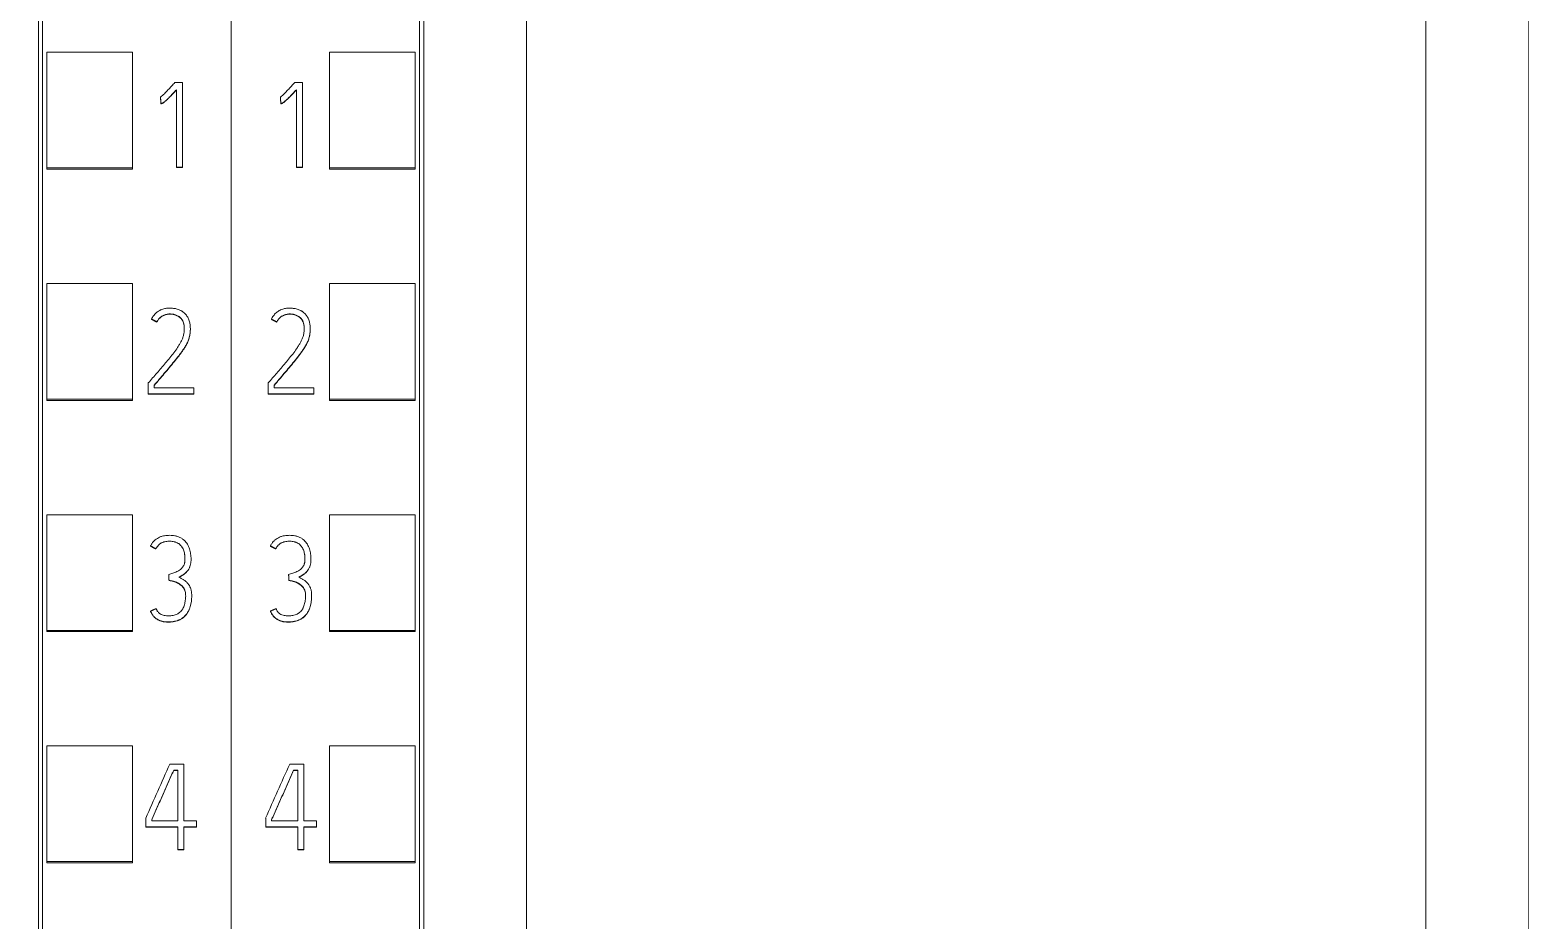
# Model space of a CAD drawing. Header units: millimetres. Extents: x 1359 to 3577, y 1333 to 3557.
# Drawn here: x 2831.47 to 2866.27, y 3288.49 to 3309.29 of the extents above; entities that cross this region are included whole.
import ezdxf

# ---------------------------------------------------------------- set-up
doc = ezdxf.new("R2010")
doc.units = ezdxf.units.MM
doc.set_wipeout_variables(frame=1)
doc.layers.add('000-PI-Oprema', color=30, linetype='Continuous', lineweight=5)
doc.layers.add('002-PI-Kabelska kanalica', color=150, linetype='Continuous')

# ---------------------------------------------------------------- blocks, each defined once
blk = doc.blocks.new('S7-1500 DQ HF - 6ES7522-1BL01-0AB0')
blk.add_wipeout([(0, 147), (34.8, 147), (34.8, 0), (0, 0)])
at = {"layer": '000-PI-Oprema', "color": 0, "linetype": 'ByBlock', "lineweight": 0}
for p, q in [((0, 134.681), (0, 21.262)), ((34.8, 134.681), (34.8, 21.262)), ((4.4, 132.4), (4.4, 23.585)), ((30.4, 23.585), (30.4, 132.4)), ((2.3, 122.981), (2.3, 125.684)), ((4.3, 125.684), (2.3, 125.684)), ((4.3, 122.981), (4.3, 125.684)), ((30.5, 122.981), (30.5, 125.684)), ((30.5, 125.684), (32.5, 125.684)), ((32.5, 122.981), (32.5, 125.684)), ((1.664, 124.977), (1.489, 124.977)), ((1.664, 122.995), (1.664, 124.977)), ((33.664, 124.977), (33.489, 124.977)), ((33.664, 122.995), (33.664, 124.977)), ((1.153, 124.632), (1.153, 124.626)), ((1.525, 124.806), (1.525, 122.995)), ((33.153, 124.632), (33.153, 124.626)), ((33.525, 124.806), (33.525, 122.995)), ((1.161, 124.485), (1.161, 124.479)), ((33.161, 124.485), (33.161, 124.479)), ((1.525, 122.995), (1.525, 122.989)), ((1.525, 122.995), (1.664, 122.995)), ((1.664, 122.989), (1.525, 122.989)), ((1.664, 122.995), (1.664, 122.989)), ((4.3, 122.981), (2.3, 122.981)), ((2.3, 122.949), (2.3, 122.981)), ((4.3, 122.949), (2.3, 122.949)), ((4.3, 122.949), (4.3, 122.981)), ((30.5, 122.949), (30.5, 122.981)), ((30.5, 122.981), (32.5, 122.981)), ((30.5, 122.949), (32.5, 122.949)), ((32.5, 122.949), (32.5, 122.981)), ((33.525, 122.995), (33.525, 122.989)), ((33.525, 122.995), (33.664, 122.995)), ((33.664, 122.989), (33.525, 122.989)), ((33.664, 122.995), (33.664, 122.989)), ((2.3, 117.58), (2.3, 120.283)), ((4.3, 120.283), (2.3, 120.283)), ((4.3, 117.58), (4.3, 120.283)), ((30.5, 117.58), (30.5, 120.283)), ((30.5, 120.283), (32.5, 120.283)), ((32.5, 117.58), (32.5, 120.283)), ((0.942, 119.448), (0.942, 119.442)), ((1.067, 119.385), (1.067, 119.378)), ((32.942, 119.448), (32.942, 119.442)), ((33.067, 119.385), (33.067, 119.378)), ((1.849, 119.217), (1.849, 119.223)), ((33.849, 119.217), (33.849, 119.223)), ((0.867, 117.957), (0.867, 117.703)), ((0.867, 117.703), (1.933, 117.703)), ((0.867, 117.703), (0.867, 117.697)), ((1.933, 117.697), (0.867, 117.697)), ((1.006, 117.841), (1.006, 117.907)), ((1.933, 117.841), (1.006, 117.841)), ((1.933, 117.703), (1.933, 117.841)), ((1.933, 117.703), (1.933, 117.697)), ((32.867, 117.957), (32.867, 117.703)), ((32.867, 117.703), (32.867, 117.697)), ((32.867, 117.703), (33.933, 117.703)), ((33.933, 117.697), (32.867, 117.697)), ((33.006, 117.841), (33.006, 117.907)), ((33.933, 117.841), (33.006, 117.841)), ((33.933, 117.703), (33.933, 117.841)), ((33.933, 117.703), (33.933, 117.697)), ((4.3, 117.58), (2.3, 117.58)), ((2.3, 117.549), (2.3, 117.58)), ((4.3, 117.549), (2.3, 117.549)), ((4.3, 117.549), (4.3, 117.58)), ((30.5, 117.549), (30.5, 117.58)), ((30.5, 117.58), (32.5, 117.58)), ((30.5, 117.549), (32.5, 117.549)), ((32.5, 117.549), (32.5, 117.58)), ((2.3, 112.178), (2.3, 114.881)), ((4.3, 114.881), (2.3, 114.881)), ((4.3, 112.178), (4.3, 114.881)), ((30.5, 112.178), (30.5, 114.881)), ((30.5, 114.881), (32.5, 114.881)), ((32.5, 112.178), (32.5, 114.881)), ((0.919, 114.15), (0.919, 114.144)), ((32.919, 114.15), (32.919, 114.144)), ((1.046, 114.087), (1.046, 114.081)), ((1.865, 113.833), (1.865, 113.839)), ((33.046, 114.087), (33.046, 114.081)), ((33.865, 113.833), (33.865, 113.839)), ((1.343, 113.487), (1.343, 113.481)), ((33.343, 113.487), (33.343, 113.481)), ((1.351, 113.349), (1.351, 113.343)), ((33.351, 113.349), (33.351, 113.343)), ((1.881, 112.982), (1.881, 112.989)), ((33.881, 112.982), (33.881, 112.989)), ((0.919, 112.628), (0.919, 112.622)), ((32.919, 112.628), (32.919, 112.622)), ((4.3, 112.178), (2.3, 112.178)), ((2.3, 112.149), (2.3, 112.178)), ((4.3, 112.149), (2.3, 112.149)), ((4.3, 112.149), (4.3, 112.178)), ((30.5, 112.149), (30.5, 112.178)), ((30.5, 112.178), (32.5, 112.178)), ((30.5, 112.149), (32.5, 112.149)), ((32.5, 112.149), (32.5, 112.178)), ((2.3, 106.777), (2.3, 109.479)), ((4.3, 109.479), (2.3, 109.479)), ((4.3, 106.777), (4.3, 109.479)), ((30.5, 106.777), (30.5, 109.479)), ((30.5, 109.479), (32.5, 109.479)), ((32.5, 106.777), (32.5, 109.479)), ((1.368, 109.054), (1.698, 109.054)), ((1.698, 109.054), (1.698, 107.727)), ((33.368, 109.054), (33.698, 109.054)), ((33.698, 109.054), (33.698, 107.727)), ((1.46, 108.916), (1.46, 108.909)), ((1.557, 108.916), (1.46, 108.916)), ((1.46, 108.909), (1.557, 108.909)), ((1.557, 107.727), (1.557, 108.916)), ((33.557, 108.916), (33.46, 108.916)), ((33.46, 108.916), (33.46, 108.909)), ((33.46, 108.909), (33.557, 108.909)), ((33.557, 107.727), (33.557, 108.916)), ((0.808, 107.589), (0.808, 107.794)), ((0.808, 107.589), (0.808, 107.583)), ((1.557, 107.589), (0.808, 107.589)), ((0.808, 107.583), (1.557, 107.583)), ((0.946, 107.763), (0.946, 107.727)), ((0.946, 107.727), (1.557, 107.727)), ((1.557, 107.062), (1.557, 107.589)), ((1.698, 107.727), (1.992, 107.727)), ((1.698, 107.589), (1.698, 107.062)), ((1.992, 107.589), (1.698, 107.589)), ((1.698, 107.583), (1.992, 107.583)), ((1.992, 107.727), (1.992, 107.589)), ((1.992, 107.589), (1.992, 107.583)), ((32.808, 107.589), (32.808, 107.794)), ((32.808, 107.589), (32.808, 107.583)), ((33.557, 107.589), (32.808, 107.589)), ((32.808, 107.583), (33.557, 107.583)), ((32.946, 107.763), (32.946, 107.727)), ((32.946, 107.727), (33.557, 107.727)), ((33.557, 107.062), (33.557, 107.589)), ((33.698, 107.727), (33.992, 107.727)), ((33.698, 107.589), (33.698, 107.062)), ((33.992, 107.589), (33.698, 107.589)), ((33.698, 107.583), (33.992, 107.583)), ((33.992, 107.727), (33.992, 107.589)), ((33.992, 107.589), (33.992, 107.583)), ((1.557, 107.062), (1.557, 107.055)), ((1.698, 107.062), (1.557, 107.062)), ((1.557, 107.055), (1.698, 107.055)), ((1.698, 107.062), (1.698, 107.055)), ((33.698, 107.062), (33.557, 107.062)), ((33.557, 107.062), (33.557, 107.055)), ((33.557, 107.055), (33.698, 107.055)), ((33.698, 107.062), (33.698, 107.055)), ((2.3, 106.749), (2.3, 106.777)), ((4.3, 106.777), (2.3, 106.777)), ((4.3, 106.749), (2.3, 106.749)), ((4.3, 106.749), (4.3, 106.777)), ((30.5, 106.777), (32.5, 106.777)), ((30.5, 106.749), (30.5, 106.777)), ((30.5, 106.749), (32.5, 106.749)), ((32.5, 106.749), (32.5, 106.777))]:
    blk.add_line(p, q, dxfattribs=at)
at = {"layer": '000-PI-Oprema', "color": 7, "linetype": 'Continuous', "lineweight": 13}
for centre, major_axis, ratio, start_param, end_param in [((-13.128, 13.496), (445.97, 1008.13), 0.023126, 1.486101, 1.487357), ((18.298, 9.663), (454.864, 1028.451), 0.023581, 1.484438, 1.485669)]:
    blk.add_ellipse(centre, major_axis=major_axis, ratio=ratio, start_param=start_param, end_param=end_param, dxfattribs=at)
at = {"layer": '000-PI-Oprema', "color": 0, "linetype": 'ByBlock', "lineweight": 0}
for points, knots in [([(4.5, 132.586), (4.5, 129.542), (4.5, 119.972), (4.5, 105.802), (4.5, 91.235), (4.5, 77.025), (4.5, 62.731), (4.5, 47.245), (4.5, 34.605), (4.5, 26.64), (4.5, 23.299)], [0, 0, 0, 0, 0.083934, 0.263736, 0.389889, 0.484142, 0.653794, 0.78188, 0.908517, 1, 1, 1, 1]), ([(30.3, 23.299), (30.3, 26.64), (30.3, 34.605), (30.3, 47.245), (30.3, 62.731), (30.3, 77.025), (30.3, 91.235), (30.3, 105.802), (30.3, 119.972), (30.3, 129.542), (30.3, 132.586)], [0, 0, 0, 0, 0.091483, 0.21812, 0.346206, 0.515858, 0.610111, 0.736264, 0.916066, 1, 1, 1, 1]), ([(6.9, 129.52), (6.9, 127.497), (6.9, 118.948), (6.9, 105.802), (6.9, 91.235), (6.9, 77.025), (6.9, 62.731), (6.9, 47.245), (6.9, 34.486), (6.9, 25.605), (6.9, 21.348), (6.9, 20.55)], [0, 0, 0, 0, 0.055935, 0.236292, 0.362833, 0.457376, 0.627551, 0.756032, 0.883059, 0.978086, 1, 1, 1, 1]), ([(27.9, 129.52), (27.9, 127.497), (27.9, 118.948), (27.9, 105.802), (27.9, 91.235), (27.9, 77.025), (27.9, 62.731), (27.9, 47.245), (27.9, 34.486), (27.9, 25.605), (27.9, 21.348), (27.9, 20.55)], [0, 0, 0, 0, 0.055935, 0.236292, 0.362833, 0.457376, 0.627551, 0.756032, 0.883059, 0.978086, 1, 1, 1, 1]), ([(1.489, 124.977), (1.462, 124.947), (1.435, 124.917), (1.381, 124.858), (1.353, 124.829), (1.312, 124.785), (1.298, 124.77), (1.271, 124.741), (1.256, 124.727), (1.228, 124.699), (1.213, 124.685), (1.183, 124.658), (1.168, 124.645), (1.153, 124.632)], [0, 0, 0, 0, 0.25, 0.25, 0.5, 0.5, 0.625, 0.625, 0.75, 0.75, 0.875, 0.875, 1, 1, 1, 1]), ([(33.489, 124.977), (33.462, 124.947), (33.435, 124.917), (33.381, 124.858), (33.353, 124.829), (33.312, 124.785), (33.298, 124.77), (33.271, 124.741), (33.256, 124.727), (33.228, 124.699), (33.213, 124.685), (33.183, 124.658), (33.168, 124.645), (33.153, 124.632)], [0, 0, 0, 0, 0.25, 0.25, 0.5, 0.5, 0.625, 0.625, 0.75, 0.75, 0.875, 0.875, 1, 1, 1, 1]), ([(1.161, 124.485), (1.167, 124.485), (1.172, 124.486), (1.182, 124.488), (1.187, 124.49), (1.197, 124.493), (1.201, 124.495), (1.21, 124.5), (1.214, 124.503), (1.227, 124.512), (1.235, 124.518), (1.251, 124.531), (1.259, 124.538), (1.282, 124.558), (1.297, 124.572), (1.326, 124.6), (1.341, 124.614), (1.384, 124.658), (1.413, 124.687), (1.469, 124.746), (1.497, 124.776), (1.525, 124.806)], [0, 0, 0, 0, 0.03125, 0.03125, 0.0625, 0.0625, 0.09375, 0.09375, 0.125, 0.125, 0.1875, 0.1875, 0.25, 0.25, 0.375, 0.375, 0.5, 0.5, 0.75, 0.75, 1, 1, 1, 1]), ([(1.525, 124.799), (1.497, 124.77), (1.469, 124.74), (1.413, 124.681), (1.384, 124.651), (1.341, 124.608), (1.326, 124.594), (1.297, 124.565), (1.282, 124.552), (1.259, 124.531), (1.251, 124.525), (1.235, 124.512), (1.227, 124.506), (1.214, 124.497), (1.21, 124.494), (1.201, 124.489), (1.197, 124.487), (1.187, 124.483), (1.182, 124.482), (1.172, 124.48), (1.167, 124.479), (1.161, 124.479)], [0, 0, 0, 0, 0.25, 0.25, 0.5, 0.5, 0.625, 0.625, 0.75, 0.75, 0.8125, 0.8125, 0.875, 0.875, 0.90625, 0.90625, 0.9375, 0.9375, 0.96875, 0.96875, 1, 1, 1, 1]), ([(33.161, 124.485), (33.167, 124.485), (33.172, 124.486), (33.182, 124.488), (33.187, 124.49), (33.197, 124.493), (33.201, 124.495), (33.21, 124.5), (33.214, 124.503), (33.227, 124.512), (33.235, 124.518), (33.251, 124.531), (33.259, 124.538), (33.282, 124.558), (33.297, 124.572), (33.326, 124.6), (33.341, 124.614), (33.384, 124.658), (33.413, 124.687), (33.469, 124.746), (33.497, 124.776), (33.525, 124.806)], [0, 0, 0, 0, 0.03125, 0.03125, 0.0625, 0.0625, 0.09375, 0.09375, 0.125, 0.125, 0.1875, 0.1875, 0.25, 0.25, 0.375, 0.375, 0.5, 0.5, 0.75, 0.75, 1, 1, 1, 1]), ([(33.525, 124.799), (33.497, 124.77), (33.469, 124.74), (33.413, 124.681), (33.384, 124.651), (33.341, 124.608), (33.326, 124.594), (33.297, 124.565), (33.282, 124.552), (33.259, 124.531), (33.251, 124.525), (33.235, 124.512), (33.227, 124.506), (33.214, 124.497), (33.21, 124.494), (33.201, 124.489), (33.197, 124.487), (33.187, 124.483), (33.182, 124.482), (33.172, 124.48), (33.167, 124.479), (33.161, 124.479)], [0, 0, 0, 0, 0.25, 0.25, 0.5, 0.5, 0.625, 0.625, 0.75, 0.75, 0.8125, 0.8125, 0.875, 0.875, 0.90625, 0.90625, 0.9375, 0.9375, 0.96875, 0.96875, 1, 1, 1, 1]), ([(1.067, 119.385), (1.079, 119.408), (1.092, 119.43), (1.116, 119.46), (1.125, 119.47), (1.144, 119.488), (1.154, 119.496), (1.185, 119.519), (1.208, 119.531), (1.256, 119.551), (1.281, 119.558), (1.319, 119.565), (1.332, 119.567), (1.358, 119.569), (1.371, 119.57), (1.41, 119.569), (1.436, 119.566), (1.473, 119.558), (1.486, 119.555), (1.511, 119.546), (1.523, 119.541), (1.558, 119.525), (1.58, 119.511), (1.61, 119.487), (1.62, 119.478), (1.638, 119.459), (1.646, 119.449), (1.657, 119.433), (1.661, 119.428), (1.667, 119.416), (1.676, 119.399), (1.683, 119.381), (1.691, 119.357), (1.695, 119.344), (1.7, 119.319), (1.702, 119.306), (1.705, 119.28), (1.707, 119.267), (1.708, 119.242), (1.708, 119.229), (1.708, 119.203), (1.708, 119.19), (1.706, 119.164), (1.704, 119.151), (1.699, 119.113), (1.694, 119.088), (1.684, 119.051), (1.681, 119.038), (1.672, 119.014), (1.668, 119.002), (1.653, 118.966), (1.642, 118.943), (1.618, 118.897), (1.606, 118.875), (1.579, 118.832), (1.565, 118.81), (1.523, 118.746), (1.493, 118.705), (1.4, 118.582), (1.335, 118.502), (1.236, 118.384), (1.203, 118.345), (1.136, 118.267), (1.103, 118.228), (1.036, 118.151), (1.002, 118.112), (0.935, 118.035), (0.901, 117.996), (0.867, 117.957)], [0, 0, 0, 0, 0.03125, 0.03125, 0.046875, 0.046875, 0.0625, 0.0625, 0.09375, 0.09375, 0.125, 0.125, 0.140625, 0.140625, 0.15625, 0.15625, 0.1875, 0.1875, 0.203125, 0.203125, 0.21875, 0.21875, 0.25, 0.25, 0.265625, 0.265625, 0.28125, 0.28125, 0.289063, 0.289063, 0.296875, 0.3125, 0.3125, 0.328125, 0.328125, 0.34375, 0.34375, 0.359375, 0.359375, 0.375, 0.375, 0.390625, 0.390625, 0.40625, 0.40625, 0.4375, 0.4375, 0.453125, 0.453125, 0.46875, 0.46875, 0.5, 0.5, 0.53125, 0.53125, 0.5625, 0.5625, 0.625, 0.625, 0.75, 0.75, 0.8125, 0.8125, 0.875, 0.875, 0.9375, 0.9375, 1, 1, 1, 1]), ([(1.006, 117.907), (1.045, 117.953), (1.084, 117.999), (1.162, 118.091), (1.201, 118.136), (1.279, 118.228), (1.318, 118.273), (1.396, 118.365), (1.434, 118.412), (1.51, 118.505), (1.548, 118.552), (1.603, 118.624), (1.621, 118.648), (1.656, 118.697), (1.673, 118.721), (1.706, 118.771), (1.722, 118.797), (1.753, 118.849), (1.767, 118.875), (1.786, 118.916), (1.792, 118.93), (1.803, 118.958), (1.808, 118.972), (1.822, 119.015), (1.829, 119.044), (1.841, 119.103), (1.845, 119.133), (1.848, 119.178), (1.849, 119.193), (1.85, 119.223), (1.849, 119.238), (1.847, 119.283), (1.844, 119.313), (1.836, 119.357), (1.833, 119.372), (1.825, 119.401), (1.821, 119.416), (1.81, 119.444), (1.804, 119.458), (1.791, 119.485), (1.784, 119.498), (1.772, 119.517), (1.767, 119.523), (1.758, 119.535), (1.754, 119.541), (1.739, 119.559), (1.729, 119.57), (1.708, 119.591), (1.696, 119.601), (1.679, 119.615), (1.672, 119.619), (1.66, 119.628), (1.653, 119.632), (1.62, 119.651), (1.592, 119.663), (1.549, 119.678), (1.535, 119.683), (1.506, 119.691), (1.491, 119.694), (1.461, 119.699), (1.446, 119.701), (1.416, 119.704), (1.401, 119.704), (1.37, 119.705), (1.355, 119.705), (1.325, 119.704), (1.31, 119.703), (1.264, 119.697), (1.235, 119.691), (1.192, 119.678), (1.177, 119.672), (1.157, 119.663), (1.15, 119.66), (1.136, 119.653), (1.129, 119.649), (1.097, 119.631), (1.072, 119.613), (1.038, 119.583), (1.027, 119.572), (1.007, 119.55), (0.997, 119.538), (0.97, 119.502), (0.955, 119.476), (0.942, 119.448)], [0, 0, 0, 0, 0.0625, 0.0625, 0.125, 0.125, 0.1875, 0.1875, 0.25, 0.25, 0.3125, 0.3125, 0.34375, 0.34375, 0.375, 0.375, 0.40625, 0.40625, 0.4375, 0.4375, 0.453125, 0.453125, 0.46875, 0.46875, 0.5, 0.5, 0.53125, 0.53125, 0.546875, 0.546875, 0.5625, 0.5625, 0.59375, 0.59375, 0.609375, 0.609375, 0.625, 0.625, 0.640625, 0.640625, 0.65625, 0.65625, 0.664062, 0.664062, 0.671875, 0.671875, 0.6875, 0.6875, 0.703125, 0.703125, 0.710937, 0.710937, 0.71875, 0.71875, 0.75, 0.75, 0.765625, 0.765625, 0.78125, 0.78125, 0.796875, 0.796875, 0.8125, 0.8125, 0.828125, 0.828125, 0.84375, 0.84375, 0.875, 0.875, 0.890625, 0.890625, 0.898438, 0.898438, 0.90625, 0.90625, 0.9375, 0.9375, 0.953125, 0.953125, 0.96875, 0.96875, 1, 1, 1, 1]), ([(1.708, 119.214), (1.708, 119.224), (1.708, 119.235), (1.707, 119.258), (1.706, 119.271), (1.703, 119.296), (1.701, 119.309), (1.696, 119.334), (1.692, 119.347), (1.685, 119.372), (1.68, 119.384), (1.672, 119.401), (1.669, 119.407), (1.662, 119.419), (1.659, 119.424), (1.641, 119.451), (1.623, 119.47), (1.598, 119.491), (1.592, 119.495), (1.582, 119.502), (1.566, 119.513), (1.537, 119.529), (1.513, 119.539), (1.488, 119.548), (1.476, 119.551), (1.438, 119.56), (1.412, 119.563), (1.36, 119.564), (1.334, 119.562), (1.295, 119.555), (1.283, 119.552), (1.257, 119.544), (1.245, 119.54), (1.221, 119.53), (1.209, 119.525), (1.186, 119.513), (1.175, 119.506), (1.143, 119.483), (1.125, 119.465), (1.101, 119.434), (1.093, 119.424), (1.079, 119.402), (1.073, 119.39), (1.067, 119.378)], [0, 0, 0, 0, 0.034222, 0.034222, 0.076212, 0.076212, 0.118203, 0.118203, 0.160193, 0.160193, 0.202183, 0.202183, 0.223179, 0.223179, 0.244174, 0.244174, 0.328155, 0.328155, 0.34915, 0.34915, 0.370145, 0.412135, 0.454126, 0.454126, 0.496116, 0.496116, 0.580097, 0.580097, 0.664077, 0.664077, 0.706068, 0.706068, 0.748058, 0.748058, 0.790048, 0.790048, 0.832039, 0.832039, 0.916019, 0.916019, 0.95801, 0.95801, 1, 1, 1, 1]), ([(33.067, 119.385), (33.079, 119.408), (33.092, 119.43), (33.116, 119.46), (33.125, 119.47), (33.144, 119.488), (33.154, 119.496), (33.185, 119.519), (33.208, 119.531), (33.256, 119.551), (33.281, 119.558), (33.319, 119.565), (33.332, 119.567), (33.358, 119.569), (33.371, 119.57), (33.41, 119.569), (33.436, 119.566), (33.473, 119.558), (33.486, 119.555), (33.511, 119.546), (33.523, 119.541), (33.558, 119.525), (33.58, 119.511), (33.61, 119.487), (33.62, 119.478), (33.638, 119.459), (33.646, 119.449), (33.657, 119.433), (33.661, 119.428), (33.667, 119.416), (33.676, 119.399), (33.683, 119.381), (33.691, 119.357), (33.695, 119.344), (33.7, 119.319), (33.702, 119.306), (33.705, 119.28), (33.707, 119.267), (33.708, 119.242), (33.708, 119.229), (33.708, 119.203), (33.708, 119.19), (33.706, 119.164), (33.704, 119.151), (33.699, 119.113), (33.694, 119.088), (33.684, 119.051), (33.681, 119.038), (33.672, 119.014), (33.668, 119.002), (33.653, 118.966), (33.642, 118.943), (33.618, 118.897), (33.606, 118.875), (33.579, 118.832), (33.565, 118.81), (33.523, 118.746), (33.493, 118.705), (33.4, 118.582), (33.335, 118.502), (33.236, 118.384), (33.203, 118.345), (33.136, 118.267), (33.103, 118.228), (33.036, 118.151), (33.002, 118.112), (32.935, 118.035), (32.901, 117.996), (32.867, 117.957)], [0, 0, 0, 0, 0.03125, 0.03125, 0.046875, 0.046875, 0.0625, 0.0625, 0.09375, 0.09375, 0.125, 0.125, 0.140625, 0.140625, 0.15625, 0.15625, 0.1875, 0.1875, 0.203125, 0.203125, 0.21875, 0.21875, 0.25, 0.25, 0.265625, 0.265625, 0.28125, 0.28125, 0.289063, 0.289063, 0.296875, 0.3125, 0.3125, 0.328125, 0.328125, 0.34375, 0.34375, 0.359375, 0.359375, 0.375, 0.375, 0.390625, 0.390625, 0.40625, 0.40625, 0.4375, 0.4375, 0.453125, 0.453125, 0.46875, 0.46875, 0.5, 0.5, 0.53125, 0.53125, 0.5625, 0.5625, 0.625, 0.625, 0.75, 0.75, 0.8125, 0.8125, 0.875, 0.875, 0.9375, 0.9375, 1, 1, 1, 1]), ([(33.006, 117.907), (33.045, 117.953), (33.084, 117.999), (33.162, 118.091), (33.201, 118.136), (33.279, 118.228), (33.318, 118.273), (33.396, 118.365), (33.434, 118.412), (33.51, 118.505), (33.548, 118.552), (33.603, 118.624), (33.621, 118.648), (33.656, 118.697), (33.673, 118.721), (33.706, 118.771), (33.722, 118.797), (33.753, 118.849), (33.767, 118.875), (33.786, 118.916), (33.792, 118.93), (33.803, 118.958), (33.808, 118.972), (33.822, 119.015), (33.829, 119.044), (33.841, 119.103), (33.845, 119.133), (33.848, 119.178), (33.849, 119.193), (33.85, 119.223), (33.849, 119.238), (33.847, 119.283), (33.844, 119.313), (33.836, 119.357), (33.833, 119.372), (33.825, 119.401), (33.821, 119.416), (33.81, 119.444), (33.804, 119.458), (33.791, 119.485), (33.784, 119.498), (33.772, 119.517), (33.767, 119.523), (33.758, 119.535), (33.754, 119.541), (33.739, 119.559), (33.729, 119.57), (33.708, 119.591), (33.696, 119.601), (33.679, 119.615), (33.672, 119.619), (33.66, 119.628), (33.653, 119.632), (33.62, 119.651), (33.592, 119.663), (33.549, 119.678), (33.535, 119.683), (33.506, 119.691), (33.491, 119.694), (33.461, 119.699), (33.446, 119.701), (33.416, 119.704), (33.401, 119.704), (33.37, 119.705), (33.355, 119.705), (33.325, 119.704), (33.31, 119.703), (33.264, 119.697), (33.235, 119.691), (33.192, 119.678), (33.177, 119.672), (33.157, 119.663), (33.15, 119.66), (33.136, 119.653), (33.129, 119.649), (33.097, 119.631), (33.072, 119.613), (33.038, 119.583), (33.027, 119.572), (33.007, 119.55), (32.997, 119.538), (32.97, 119.502), (32.955, 119.476), (32.942, 119.448)], [0, 0, 0, 0, 0.0625, 0.0625, 0.125, 0.125, 0.1875, 0.1875, 0.25, 0.25, 0.3125, 0.3125, 0.34375, 0.34375, 0.375, 0.375, 0.40625, 0.40625, 0.4375, 0.4375, 0.453125, 0.453125, 0.46875, 0.46875, 0.5, 0.5, 0.53125, 0.53125, 0.546875, 0.546875, 0.5625, 0.5625, 0.59375, 0.59375, 0.609375, 0.609375, 0.625, 0.625, 0.640625, 0.640625, 0.65625, 0.65625, 0.664062, 0.664062, 0.671875, 0.671875, 0.6875, 0.6875, 0.703125, 0.703125, 0.710937, 0.710937, 0.71875, 0.71875, 0.75, 0.75, 0.765625, 0.765625, 0.78125, 0.78125, 0.796875, 0.796875, 0.8125, 0.8125, 0.828125, 0.828125, 0.84375, 0.84375, 0.875, 0.875, 0.890625, 0.890625, 0.898437, 0.898437, 0.90625, 0.90625, 0.9375, 0.9375, 0.953125, 0.953125, 0.96875, 0.96875, 1, 1, 1, 1]), ([(33.708, 119.214), (33.708, 119.224), (33.708, 119.235), (33.707, 119.258), (33.706, 119.271), (33.703, 119.296), (33.701, 119.309), (33.696, 119.334), (33.692, 119.347), (33.685, 119.372), (33.68, 119.384), (33.672, 119.401), (33.669, 119.407), (33.662, 119.419), (33.659, 119.424), (33.641, 119.451), (33.623, 119.47), (33.598, 119.491), (33.592, 119.495), (33.582, 119.502), (33.566, 119.513), (33.537, 119.529), (33.513, 119.539), (33.488, 119.548), (33.476, 119.551), (33.438, 119.56), (33.412, 119.563), (33.36, 119.564), (33.334, 119.562), (33.295, 119.555), (33.283, 119.552), (33.257, 119.544), (33.245, 119.54), (33.221, 119.53), (33.209, 119.525), (33.186, 119.513), (33.175, 119.506), (33.143, 119.483), (33.125, 119.465), (33.101, 119.434), (33.093, 119.424), (33.079, 119.402), (33.073, 119.39), (33.067, 119.378)], [0, 0, 0, 0, 0.034222, 0.034222, 0.076212, 0.076212, 0.118203, 0.118203, 0.160193, 0.160193, 0.202183, 0.202183, 0.223179, 0.223179, 0.244174, 0.244174, 0.328155, 0.328155, 0.34915, 0.34915, 0.370145, 0.412135, 0.454126, 0.454126, 0.496116, 0.496116, 0.580097, 0.580097, 0.664077, 0.664077, 0.706068, 0.706068, 0.748058, 0.748058, 0.790048, 0.790048, 0.832039, 0.832039, 0.916019, 0.916019, 0.95801, 0.95801, 1, 1, 1, 1]), ([(1.849, 119.217), (1.849, 119.211), (1.849, 119.205), (1.849, 119.185), (1.848, 119.17), (1.845, 119.125), (1.84, 119.095), (1.829, 119.036), (1.822, 119.007), (1.807, 118.964), (1.802, 118.95), (1.791, 118.921), (1.785, 118.908), (1.766, 118.867), (1.752, 118.84), (1.721, 118.789), (1.705, 118.764), (1.672, 118.714), (1.655, 118.689), (1.62, 118.641), (1.602, 118.617), (1.548, 118.545), (1.51, 118.498), (1.434, 118.405), (1.396, 118.359), (1.318, 118.267), (1.279, 118.221), (1.201, 118.13), (1.162, 118.084), (1.084, 117.993), (1.045, 117.947), (1.006, 117.901)], [0, 0, 0, 0, 0.010489, 0.010489, 0.038761, 0.038761, 0.095304, 0.095304, 0.151848, 0.151848, 0.180119, 0.180119, 0.208391, 0.208391, 0.264935, 0.264935, 0.321478, 0.321478, 0.378022, 0.378022, 0.434565, 0.434565, 0.547652, 0.547652, 0.660739, 0.660739, 0.773826, 0.773826, 0.886913, 0.886913, 1, 1, 1, 1]), ([(33.849, 119.217), (33.849, 119.211), (33.849, 119.205), (33.849, 119.185), (33.848, 119.17), (33.845, 119.125), (33.84, 119.095), (33.829, 119.036), (33.822, 119.007), (33.807, 118.964), (33.802, 118.95), (33.791, 118.921), (33.785, 118.908), (33.766, 118.867), (33.752, 118.84), (33.721, 118.789), (33.705, 118.764), (33.672, 118.714), (33.655, 118.689), (33.62, 118.641), (33.602, 118.617), (33.548, 118.545), (33.51, 118.498), (33.434, 118.405), (33.396, 118.359), (33.318, 118.267), (33.279, 118.221), (33.201, 118.13), (33.162, 118.084), (33.084, 117.993), (33.045, 117.947), (33.006, 117.901)], [0, 0, 0, 0, 0.010489, 0.010489, 0.038761, 0.038761, 0.095304, 0.095304, 0.151848, 0.151848, 0.180119, 0.180119, 0.208391, 0.208391, 0.264935, 0.264935, 0.321478, 0.321478, 0.378022, 0.378022, 0.434565, 0.434565, 0.547652, 0.547652, 0.660739, 0.660739, 0.773826, 0.773826, 0.886913, 0.886913, 1, 1, 1, 1]), ([(1.582, 113.424), (1.6, 113.433), (1.617, 113.442), (1.652, 113.462), (1.669, 113.472), (1.694, 113.489), (1.702, 113.494), (1.718, 113.506), (1.726, 113.513), (1.741, 113.526), (1.748, 113.533), (1.762, 113.547), (1.769, 113.555), (1.789, 113.578), (1.801, 113.594), (1.816, 113.62), (1.821, 113.629), (1.83, 113.647), (1.834, 113.656), (1.845, 113.684), (1.851, 113.704), (1.859, 113.743), (1.861, 113.763), (1.864, 113.803), (1.865, 113.823), (1.865, 113.863), (1.864, 113.883), (1.86, 113.943), (1.854, 113.983), (1.841, 114.042), (1.836, 114.062), (1.824, 114.1), (1.81, 114.137), (1.791, 114.173), (1.77, 114.208), (1.758, 114.224), (1.733, 114.255), (1.712, 114.277), (1.689, 114.296), (1.673, 114.309), (1.665, 114.315), (1.622, 114.343), (1.586, 114.36), (1.538, 114.376), (1.528, 114.378), (1.508, 114.383), (1.479, 114.39), (1.429, 114.397), (1.388, 114.399), (1.348, 114.399), (1.328, 114.398), (1.267, 114.394), (1.228, 114.388), (1.18, 114.374), (1.17, 114.371), (1.151, 114.364), (1.141, 114.36), (1.113, 114.348), (1.078, 114.329), (1.045, 114.306), (1.021, 114.286), (1.013, 114.28), (0.999, 114.266), (0.992, 114.259), (0.971, 114.236), (0.959, 114.22), (0.942, 114.195), (0.937, 114.187), (0.927, 114.169), (0.923, 114.16), (0.919, 114.15)], [0, 0, 0, 0, 0.03125, 0.03125, 0.0625, 0.0625, 0.078125, 0.078125, 0.09375, 0.09375, 0.109375, 0.109375, 0.125, 0.125, 0.15625, 0.15625, 0.171875, 0.171875, 0.1875, 0.1875, 0.21875, 0.21875, 0.25, 0.25, 0.28125, 0.28125, 0.3125, 0.3125, 0.375, 0.375, 0.40625, 0.40625, 0.4375, 0.46875, 0.46875, 0.5, 0.5, 0.53125, 0.546875, 0.546875, 0.5625, 0.5625, 0.625, 0.625, 0.640625, 0.640625, 0.65625, 0.6875, 0.71875, 0.71875, 0.75, 0.75, 0.8125, 0.8125, 0.828125, 0.828125, 0.84375, 0.84375, 0.875, 0.90625, 0.90625, 0.921875, 0.921875, 0.9375, 0.9375, 0.96875, 0.96875, 0.984375, 0.984375, 1, 1, 1, 1]), ([(1.046, 114.087), (1.054, 114.102), (1.062, 114.116), (1.08, 114.143), (1.091, 114.156), (1.108, 114.173), (1.114, 114.179), (1.127, 114.19), (1.133, 114.195), (1.146, 114.205), (1.153, 114.209), (1.167, 114.218), (1.175, 114.222), (1.197, 114.232), (1.213, 114.238), (1.245, 114.248), (1.261, 114.251), (1.293, 114.256), (1.31, 114.258), (1.343, 114.261), (1.359, 114.261), (1.409, 114.26), (1.442, 114.256), (1.482, 114.247), (1.49, 114.245), (1.506, 114.24), (1.514, 114.237), (1.537, 114.228), (1.552, 114.22), (1.573, 114.207), (1.58, 114.202), (1.593, 114.192), (1.599, 114.186), (1.617, 114.17), (1.628, 114.157), (1.644, 114.138), (1.649, 114.131), (1.658, 114.117), (1.671, 114.096), (1.682, 114.074), (1.694, 114.044), (1.7, 114.028), (1.709, 113.996), (1.712, 113.98), (1.72, 113.931), (1.723, 113.899), (1.724, 113.849), (1.723, 113.833), (1.722, 113.8), (1.721, 113.783), (1.717, 113.759), (1.715, 113.751), (1.711, 113.735), (1.708, 113.727), (1.7, 113.704), (1.692, 113.689), (1.679, 113.668), (1.674, 113.661), (1.664, 113.648), (1.659, 113.641), (1.648, 113.629), (1.642, 113.623), (1.63, 113.612), (1.624, 113.606), (1.604, 113.591), (1.59, 113.581), (1.562, 113.565), (1.548, 113.557), (1.517, 113.543), (1.502, 113.537), (1.47, 113.526), (1.455, 113.521), (1.407, 113.506), (1.375, 113.497), (1.343, 113.487)], [0, 0, 0, 0, 0.03125, 0.03125, 0.0625, 0.0625, 0.078125, 0.078125, 0.09375, 0.09375, 0.109375, 0.109375, 0.125, 0.125, 0.15625, 0.15625, 0.1875, 0.1875, 0.21875, 0.21875, 0.25, 0.25, 0.3125, 0.3125, 0.328125, 0.328125, 0.34375, 0.34375, 0.375, 0.375, 0.390625, 0.390625, 0.40625, 0.40625, 0.4375, 0.4375, 0.453125, 0.453125, 0.46875, 0.5, 0.5, 0.53125, 0.53125, 0.5625, 0.5625, 0.625, 0.625, 0.65625, 0.65625, 0.6875, 0.6875, 0.703125, 0.703125, 0.71875, 0.71875, 0.75, 0.75, 0.765625, 0.765625, 0.78125, 0.78125, 0.796875, 0.796875, 0.8125, 0.8125, 0.84375, 0.84375, 0.875, 0.875, 0.90625, 0.90625, 0.9375, 0.9375, 1, 1, 1, 1]), ([(33.582, 113.424), (33.6, 113.433), (33.617, 113.442), (33.652, 113.462), (33.669, 113.472), (33.694, 113.489), (33.702, 113.494), (33.718, 113.506), (33.726, 113.513), (33.741, 113.526), (33.748, 113.533), (33.762, 113.547), (33.769, 113.555), (33.789, 113.578), (33.801, 113.594), (33.816, 113.62), (33.821, 113.629), (33.83, 113.647), (33.834, 113.656), (33.845, 113.684), (33.851, 113.704), (33.859, 113.743), (33.861, 113.763), (33.864, 113.803), (33.865, 113.823), (33.865, 113.863), (33.864, 113.883), (33.86, 113.943), (33.854, 113.983), (33.841, 114.042), (33.836, 114.062), (33.824, 114.1), (33.81, 114.137), (33.791, 114.173), (33.77, 114.208), (33.758, 114.224), (33.733, 114.255), (33.712, 114.277), (33.689, 114.296), (33.673, 114.309), (33.665, 114.315), (33.622, 114.343), (33.586, 114.36), (33.538, 114.376), (33.528, 114.378), (33.508, 114.383), (33.479, 114.39), (33.429, 114.397), (33.388, 114.399), (33.348, 114.399), (33.328, 114.398), (33.267, 114.394), (33.228, 114.388), (33.18, 114.374), (33.17, 114.371), (33.151, 114.364), (33.141, 114.36), (33.113, 114.348), (33.078, 114.329), (33.045, 114.306), (33.021, 114.286), (33.013, 114.28), (32.999, 114.266), (32.992, 114.259), (32.971, 114.236), (32.959, 114.22), (32.942, 114.195), (32.937, 114.187), (32.927, 114.169), (32.923, 114.16), (32.919, 114.15)], [0, 0, 0, 0, 0.03125, 0.03125, 0.0625, 0.0625, 0.078125, 0.078125, 0.09375, 0.09375, 0.109375, 0.109375, 0.125, 0.125, 0.15625, 0.15625, 0.171875, 0.171875, 0.1875, 0.1875, 0.21875, 0.21875, 0.25, 0.25, 0.28125, 0.28125, 0.3125, 0.3125, 0.375, 0.375, 0.40625, 0.40625, 0.4375, 0.46875, 0.46875, 0.5, 0.5, 0.53125, 0.546875, 0.546875, 0.5625, 0.5625, 0.625, 0.625, 0.640625, 0.640625, 0.65625, 0.6875, 0.71875, 0.71875, 0.75, 0.75, 0.8125, 0.8125, 0.828125, 0.828125, 0.84375, 0.84375, 0.875, 0.90625, 0.90625, 0.921875, 0.921875, 0.9375, 0.9375, 0.96875, 0.96875, 0.984375, 0.984375, 1, 1, 1, 1]), ([(33.046, 114.087), (33.054, 114.102), (33.062, 114.116), (33.08, 114.143), (33.091, 114.156), (33.108, 114.173), (33.114, 114.179), (33.127, 114.19), (33.133, 114.195), (33.146, 114.205), (33.153, 114.209), (33.167, 114.218), (33.175, 114.222), (33.197, 114.232), (33.213, 114.238), (33.245, 114.248), (33.261, 114.251), (33.293, 114.256), (33.31, 114.258), (33.343, 114.261), (33.359, 114.261), (33.409, 114.26), (33.442, 114.256), (33.482, 114.247), (33.49, 114.245), (33.506, 114.24), (33.514, 114.237), (33.537, 114.228), (33.552, 114.22), (33.573, 114.207), (33.58, 114.202), (33.593, 114.192), (33.599, 114.186), (33.617, 114.17), (33.628, 114.157), (33.644, 114.138), (33.649, 114.131), (33.658, 114.117), (33.671, 114.096), (33.682, 114.074), (33.694, 114.044), (33.7, 114.028), (33.709, 113.996), (33.712, 113.98), (33.72, 113.931), (33.723, 113.899), (33.724, 113.849), (33.723, 113.833), (33.722, 113.8), (33.721, 113.783), (33.717, 113.759), (33.715, 113.751), (33.711, 113.735), (33.708, 113.727), (33.7, 113.704), (33.692, 113.689), (33.679, 113.668), (33.674, 113.661), (33.664, 113.648), (33.659, 113.641), (33.648, 113.629), (33.642, 113.623), (33.63, 113.612), (33.624, 113.606), (33.604, 113.591), (33.59, 113.581), (33.562, 113.565), (33.548, 113.557), (33.517, 113.543), (33.502, 113.537), (33.47, 113.526), (33.455, 113.521), (33.407, 113.506), (33.375, 113.497), (33.343, 113.487)], [0, 0, 0, 0, 0.03125, 0.03125, 0.0625, 0.0625, 0.078125, 0.078125, 0.09375, 0.09375, 0.109375, 0.109375, 0.125, 0.125, 0.15625, 0.15625, 0.1875, 0.1875, 0.21875, 0.21875, 0.25, 0.25, 0.3125, 0.3125, 0.328125, 0.328125, 0.34375, 0.34375, 0.375, 0.375, 0.390625, 0.390625, 0.40625, 0.40625, 0.4375, 0.4375, 0.453125, 0.453125, 0.46875, 0.5, 0.5, 0.53125, 0.53125, 0.5625, 0.5625, 0.625, 0.625, 0.65625, 0.65625, 0.6875, 0.6875, 0.703125, 0.703125, 0.71875, 0.71875, 0.75, 0.75, 0.765625, 0.765625, 0.78125, 0.78125, 0.796875, 0.796875, 0.8125, 0.8125, 0.84375, 0.84375, 0.875, 0.875, 0.90625, 0.90625, 0.9375, 0.9375, 1, 1, 1, 1]), ([(1.723, 113.844), (1.723, 113.848), (1.723, 113.852), (1.723, 113.889), (1.721, 113.922), (1.714, 113.965), (1.711, 113.976), (1.709, 113.987)], [0, 0, 0, 0, 0.087818, 0.087818, 0.771228, 0.771228, 1, 1, 1, 1]), ([(33.723, 113.844), (33.723, 113.848), (33.723, 113.852), (33.723, 113.889), (33.721, 113.922), (33.714, 113.965), (33.711, 113.976), (33.709, 113.987)], [0, 0, 0, 0, 0.087818, 0.087818, 0.771228, 0.771228, 1, 1, 1, 1]), ([(1.77, 113.55), (1.759, 113.537), (1.747, 113.526), (1.727, 113.508), (1.719, 113.501), (1.703, 113.489), (1.695, 113.483), (1.67, 113.466), (1.652, 113.456), (1.618, 113.436), (1.6, 113.427), (1.582, 113.418)], [0, 0, 0, 0, 0.218648, 0.218648, 0.348874, 0.348874, 0.479099, 0.479099, 0.739549, 0.739549, 1, 1, 1, 1]), ([(33.77, 113.55), (33.759, 113.537), (33.747, 113.526), (33.727, 113.508), (33.719, 113.501), (33.703, 113.489), (33.695, 113.483), (33.67, 113.466), (33.652, 113.456), (33.618, 113.436), (33.6, 113.427), (33.582, 113.418)], [0, 0, 0, 0, 0.218648, 0.218648, 0.348874, 0.348874, 0.479099, 0.479099, 0.739549, 0.739549, 1, 1, 1, 1]), ([(0.919, 112.628), (0.927, 112.609), (0.937, 112.59), (0.958, 112.554), (0.969, 112.536), (0.989, 112.511), (0.996, 112.503), (1.011, 112.488), (1.018, 112.481), (1.042, 112.461), (1.06, 112.449), (1.087, 112.433), (1.096, 112.428), (1.115, 112.419), (1.125, 112.415), (1.154, 112.403), (1.174, 112.397), (1.215, 112.387), (1.236, 112.383), (1.278, 112.379), (1.299, 112.377), (1.341, 112.377), (1.362, 112.377), (1.404, 112.379), (1.425, 112.381), (1.456, 112.386), (1.467, 112.388), (1.487, 112.392), (1.497, 112.394), (1.528, 112.402), (1.548, 112.408), (1.577, 112.42), (1.587, 112.424), (1.606, 112.433), (1.616, 112.438), (1.643, 112.453), (1.661, 112.465), (1.694, 112.49), (1.709, 112.504), (1.739, 112.534), (1.753, 112.55), (1.778, 112.584), (1.789, 112.601), (1.804, 112.629), (1.809, 112.638), (1.818, 112.657), (1.822, 112.667), (1.842, 112.716), (1.854, 112.756), (1.867, 112.817), (1.87, 112.837), (1.876, 112.879), (1.878, 112.9), (1.881, 112.942), (1.881, 112.962), (1.881, 113.004), (1.881, 113.025), (1.878, 113.066), (1.875, 113.087), (1.869, 113.118), (1.866, 113.128), (1.86, 113.149), (1.856, 113.159), (1.845, 113.188), (1.836, 113.207), (1.82, 113.235), (1.815, 113.244), (1.802, 113.261), (1.796, 113.269), (1.775, 113.294), (1.76, 113.308), (1.728, 113.336), (1.71, 113.348), (1.674, 113.371), (1.656, 113.382), (1.619, 113.404), (1.601, 113.414), (1.582, 113.424)], [0, 0, 0, 0, 0.03125, 0.03125, 0.0625, 0.0625, 0.078125, 0.078125, 0.09375, 0.09375, 0.125, 0.125, 0.140625, 0.140625, 0.15625, 0.15625, 0.1875, 0.1875, 0.21875, 0.21875, 0.25, 0.25, 0.28125, 0.28125, 0.3125, 0.3125, 0.328125, 0.328125, 0.34375, 0.34375, 0.375, 0.375, 0.390625, 0.390625, 0.40625, 0.40625, 0.4375, 0.4375, 0.46875, 0.46875, 0.5, 0.5, 0.53125, 0.53125, 0.546875, 0.546875, 0.5625, 0.5625, 0.625, 0.625, 0.65625, 0.65625, 0.6875, 0.6875, 0.71875, 0.71875, 0.75, 0.75, 0.78125, 0.78125, 0.796875, 0.796875, 0.8125, 0.8125, 0.84375, 0.84375, 0.859375, 0.859375, 0.875, 0.875, 0.90625, 0.90625, 0.9375, 0.9375, 0.96875, 0.96875, 1, 1, 1, 1]), ([(1.351, 113.349), (1.386, 113.344), (1.419, 113.336), (1.469, 113.322), (1.485, 113.317), (1.517, 113.305), (1.533, 113.298), (1.556, 113.287), (1.564, 113.283), (1.579, 113.274), (1.587, 113.27), (1.608, 113.256), (1.622, 113.246), (1.642, 113.229), (1.648, 113.223), (1.661, 113.211), (1.666, 113.204), (1.683, 113.184), (1.693, 113.17), (1.706, 113.148), (1.71, 113.14), (1.717, 113.125), (1.721, 113.117), (1.729, 113.092), (1.733, 113.076), (1.738, 113.042), (1.739, 113.024), (1.74, 112.99), (1.74, 112.973), (1.737, 112.921), (1.733, 112.887), (1.725, 112.837), (1.721, 112.82), (1.713, 112.786), (1.708, 112.77), (1.697, 112.737), (1.691, 112.721), (1.68, 112.698), (1.676, 112.69), (1.667, 112.675), (1.662, 112.667), (1.638, 112.631), (1.615, 112.607), (1.58, 112.581), (1.572, 112.576), (1.557, 112.567), (1.55, 112.563), (1.527, 112.551), (1.511, 112.545), (1.477, 112.534), (1.461, 112.53), (1.427, 112.524), (1.393, 112.519), (1.358, 112.518), (1.323, 112.518), (1.306, 112.518), (1.272, 112.521), (1.254, 112.523), (1.221, 112.53), (1.204, 112.535), (1.171, 112.548), (1.156, 112.555), (1.134, 112.57), (1.127, 112.575), (1.114, 112.587), (1.108, 112.593), (1.096, 112.605), (1.091, 112.612), (1.08, 112.626), (1.075, 112.633), (1.061, 112.655), (1.053, 112.67), (1.046, 112.686)], [0, 0, 0, 0, 0.0625, 0.0625, 0.09375, 0.09375, 0.125, 0.125, 0.140625, 0.140625, 0.15625, 0.15625, 0.1875, 0.1875, 0.203125, 0.203125, 0.21875, 0.21875, 0.25, 0.25, 0.265625, 0.265625, 0.28125, 0.28125, 0.3125, 0.3125, 0.34375, 0.34375, 0.375, 0.375, 0.4375, 0.4375, 0.46875, 0.46875, 0.5, 0.5, 0.53125, 0.53125, 0.546875, 0.546875, 0.5625, 0.5625, 0.625, 0.625, 0.640625, 0.640625, 0.65625, 0.65625, 0.6875, 0.6875, 0.71875, 0.71875, 0.75, 0.78125, 0.78125, 0.8125, 0.8125, 0.84375, 0.84375, 0.875, 0.875, 0.90625, 0.90625, 0.921875, 0.921875, 0.9375, 0.9375, 0.953125, 0.953125, 0.96875, 0.96875, 1, 1, 1, 1]), ([(1.74, 112.985), (1.74, 112.991), (1.74, 112.996), (1.74, 113.01), (1.739, 113.018), (1.738, 113.035), (1.737, 113.044), (1.733, 113.07), (1.729, 113.086), (1.721, 113.111), (1.717, 113.119), (1.71, 113.134), (1.706, 113.142), (1.693, 113.164), (1.683, 113.178), (1.661, 113.205), (1.648, 113.217), (1.622, 113.24), (1.608, 113.25), (1.579, 113.268), (1.564, 113.277), (1.533, 113.292), (1.517, 113.299), (1.485, 113.31), (1.469, 113.316), (1.419, 113.33), (1.386, 113.337), (1.351, 113.343)], [0, 0, 0, 0, 0.026635, 0.026635, 0.070879, 0.070879, 0.115123, 0.115123, 0.20361, 0.20361, 0.247854, 0.247854, 0.292098, 0.292098, 0.380586, 0.380586, 0.469074, 0.469074, 0.557561, 0.557561, 0.646049, 0.646049, 0.734537, 0.734537, 0.823025, 0.823025, 1, 1, 1, 1]), ([(32.919, 112.628), (32.927, 112.609), (32.937, 112.59), (32.958, 112.554), (32.969, 112.536), (32.989, 112.511), (32.996, 112.503), (33.011, 112.488), (33.018, 112.481), (33.042, 112.461), (33.06, 112.449), (33.087, 112.433), (33.096, 112.428), (33.115, 112.419), (33.125, 112.415), (33.154, 112.403), (33.174, 112.397), (33.215, 112.387), (33.236, 112.383), (33.278, 112.379), (33.299, 112.377), (33.341, 112.377), (33.362, 112.377), (33.404, 112.379), (33.425, 112.381), (33.456, 112.386), (33.467, 112.388), (33.487, 112.392), (33.497, 112.394), (33.528, 112.402), (33.548, 112.408), (33.577, 112.42), (33.587, 112.424), (33.606, 112.433), (33.616, 112.438), (33.643, 112.453), (33.661, 112.465), (33.694, 112.49), (33.709, 112.504), (33.739, 112.534), (33.753, 112.55), (33.778, 112.584), (33.789, 112.601), (33.804, 112.629), (33.809, 112.638), (33.818, 112.657), (33.822, 112.667), (33.842, 112.716), (33.854, 112.756), (33.867, 112.817), (33.87, 112.837), (33.876, 112.879), (33.878, 112.9), (33.881, 112.942), (33.881, 112.962), (33.881, 113.004), (33.881, 113.025), (33.878, 113.066), (33.875, 113.087), (33.869, 113.118), (33.866, 113.128), (33.86, 113.149), (33.856, 113.159), (33.845, 113.188), (33.836, 113.207), (33.82, 113.235), (33.815, 113.244), (33.802, 113.261), (33.796, 113.269), (33.775, 113.294), (33.76, 113.308), (33.728, 113.336), (33.71, 113.348), (33.674, 113.371), (33.656, 113.382), (33.619, 113.404), (33.601, 113.414), (33.582, 113.424)], [0, 0, 0, 0, 0.03125, 0.03125, 0.0625, 0.0625, 0.078125, 0.078125, 0.09375, 0.09375, 0.125, 0.125, 0.140625, 0.140625, 0.15625, 0.15625, 0.1875, 0.1875, 0.21875, 0.21875, 0.25, 0.25, 0.28125, 0.28125, 0.3125, 0.3125, 0.328125, 0.328125, 0.34375, 0.34375, 0.375, 0.375, 0.390625, 0.390625, 0.40625, 0.40625, 0.4375, 0.4375, 0.46875, 0.46875, 0.5, 0.5, 0.53125, 0.53125, 0.546875, 0.546875, 0.5625, 0.5625, 0.625, 0.625, 0.65625, 0.65625, 0.6875, 0.6875, 0.71875, 0.71875, 0.75, 0.75, 0.78125, 0.78125, 0.796875, 0.796875, 0.8125, 0.8125, 0.84375, 0.84375, 0.859375, 0.859375, 0.875, 0.875, 0.90625, 0.90625, 0.9375, 0.9375, 0.96875, 0.96875, 1, 1, 1, 1]), ([(33.351, 113.349), (33.386, 113.344), (33.419, 113.336), (33.469, 113.322), (33.485, 113.317), (33.517, 113.305), (33.533, 113.298), (33.556, 113.287), (33.564, 113.283), (33.579, 113.274), (33.587, 113.27), (33.608, 113.256), (33.622, 113.246), (33.642, 113.229), (33.648, 113.223), (33.661, 113.211), (33.666, 113.204), (33.683, 113.184), (33.693, 113.17), (33.706, 113.148), (33.71, 113.14), (33.717, 113.125), (33.721, 113.117), (33.729, 113.092), (33.733, 113.076), (33.738, 113.042), (33.739, 113.024), (33.74, 112.99), (33.74, 112.973), (33.737, 112.921), (33.733, 112.887), (33.725, 112.837), (33.721, 112.82), (33.713, 112.786), (33.708, 112.77), (33.697, 112.737), (33.691, 112.721), (33.68, 112.698), (33.676, 112.69), (33.667, 112.675), (33.662, 112.667), (33.638, 112.631), (33.615, 112.607), (33.58, 112.581), (33.572, 112.576), (33.557, 112.567), (33.55, 112.563), (33.527, 112.551), (33.511, 112.545), (33.477, 112.534), (33.461, 112.53), (33.427, 112.524), (33.393, 112.519), (33.358, 112.518), (33.323, 112.518), (33.306, 112.518), (33.272, 112.521), (33.254, 112.523), (33.221, 112.53), (33.204, 112.535), (33.171, 112.548), (33.156, 112.555), (33.134, 112.57), (33.127, 112.575), (33.114, 112.587), (33.108, 112.593), (33.096, 112.605), (33.091, 112.612), (33.08, 112.626), (33.075, 112.633), (33.061, 112.655), (33.053, 112.67), (33.046, 112.686)], [0, 0, 0, 0, 0.0625, 0.0625, 0.09375, 0.09375, 0.125, 0.125, 0.140625, 0.140625, 0.15625, 0.15625, 0.1875, 0.1875, 0.203125, 0.203125, 0.21875, 0.21875, 0.25, 0.25, 0.265625, 0.265625, 0.28125, 0.28125, 0.3125, 0.3125, 0.34375, 0.34375, 0.375, 0.375, 0.4375, 0.4375, 0.46875, 0.46875, 0.5, 0.5, 0.53125, 0.53125, 0.546875, 0.546875, 0.5625, 0.5625, 0.625, 0.625, 0.640625, 0.640625, 0.65625, 0.65625, 0.6875, 0.6875, 0.71875, 0.71875, 0.75, 0.78125, 0.78125, 0.8125, 0.8125, 0.84375, 0.84375, 0.875, 0.875, 0.90625, 0.90625, 0.921875, 0.921875, 0.9375, 0.9375, 0.953125, 0.953125, 0.96875, 0.96875, 1, 1, 1, 1]), ([(33.732, 113.072), (33.73, 113.083), (33.727, 113.093), (33.721, 113.111), (33.717, 113.119), (33.71, 113.134), (33.706, 113.142), (33.693, 113.164), (33.683, 113.178), (33.661, 113.205), (33.648, 113.217), (33.622, 113.24), (33.608, 113.25), (33.579, 113.268), (33.564, 113.277), (33.533, 113.292), (33.517, 113.299), (33.485, 113.31), (33.469, 113.316), (33.419, 113.33), (33.386, 113.337), (33.351, 113.343)], [0, 0, 0, 0, 0.063427, 0.063427, 0.115459, 0.115459, 0.167491, 0.167491, 0.271554, 0.271554, 0.375618, 0.375618, 0.479682, 0.479682, 0.583745, 0.583745, 0.687809, 0.687809, 0.791873, 0.791873, 1, 1, 1, 1]), ([(1.881, 112.982), (1.881, 112.982), (1.881, 112.981), (1.881, 112.96), (1.881, 112.939), (1.878, 112.897), (1.876, 112.876), (1.871, 112.834), (1.867, 112.814), (1.855, 112.752), (1.843, 112.713), (1.824, 112.664), (1.82, 112.655), (1.811, 112.636), (1.806, 112.626), (1.791, 112.598), (1.78, 112.58), (1.755, 112.547), (1.741, 112.53), (1.719, 112.508), (1.712, 112.5), (1.696, 112.486), (1.688, 112.479), (1.663, 112.46), (1.646, 112.448), (1.618, 112.433), (1.609, 112.428), (1.59, 112.419), (1.58, 112.415), (1.531, 112.395), (1.49, 112.385), (1.427, 112.375), (1.406, 112.373), (1.364, 112.371), (1.343, 112.37), (1.301, 112.371), (1.28, 112.372), (1.248, 112.376), (1.238, 112.377), (1.217, 112.381), (1.206, 112.383), (1.175, 112.39), (1.155, 112.397), (1.126, 112.408), (1.116, 112.412), (1.097, 112.422), (1.088, 112.427), (1.06, 112.443), (1.043, 112.455), (1.019, 112.475), (1.011, 112.482), (0.996, 112.497), (0.989, 112.505), (0.969, 112.53), (0.958, 112.548), (0.937, 112.584), (0.927, 112.603), (0.919, 112.622)], [0, 0, 0, 0, 0.001389, 0.001389, 0.044807, 0.044807, 0.088225, 0.088225, 0.131643, 0.131643, 0.218479, 0.218479, 0.240188, 0.240188, 0.261896, 0.261896, 0.305314, 0.305314, 0.348732, 0.348732, 0.370441, 0.370441, 0.39215, 0.39215, 0.435568, 0.435568, 0.457277, 0.457277, 0.478986, 0.478986, 0.565821, 0.565821, 0.609239, 0.609239, 0.652657, 0.652657, 0.696075, 0.696075, 0.717784, 0.717784, 0.739493, 0.739493, 0.782911, 0.782911, 0.80462, 0.80462, 0.826329, 0.826329, 0.869746, 0.869746, 0.891455, 0.891455, 0.913164, 0.913164, 0.956582, 0.956582, 1, 1, 1, 1]), ([(33.876, 112.88), (33.875, 112.872), (33.874, 112.864), (33.871, 112.834), (33.867, 112.814), (33.855, 112.752), (33.843, 112.713), (33.824, 112.664), (33.82, 112.655), (33.811, 112.636), (33.806, 112.626), (33.791, 112.598), (33.78, 112.58), (33.755, 112.547), (33.741, 112.53), (33.719, 112.508), (33.712, 112.5), (33.696, 112.486), (33.688, 112.479), (33.663, 112.46), (33.646, 112.448), (33.618, 112.433), (33.609, 112.428), (33.59, 112.419), (33.58, 112.415), (33.531, 112.395), (33.49, 112.385), (33.427, 112.375), (33.406, 112.373), (33.364, 112.371), (33.343, 112.37), (33.301, 112.371), (33.28, 112.372), (33.248, 112.376), (33.238, 112.377), (33.217, 112.381), (33.206, 112.383), (33.175, 112.39), (33.155, 112.397), (33.126, 112.408), (33.116, 112.412), (33.097, 112.422), (33.088, 112.427), (33.06, 112.443), (33.043, 112.455), (33.019, 112.475), (33.011, 112.482), (32.996, 112.497), (32.989, 112.505), (32.969, 112.53), (32.958, 112.548), (32.937, 112.584), (32.927, 112.603), (32.919, 112.622)], [0, 0, 0, 0, 0.018898, 0.018898, 0.065617, 0.065617, 0.159055, 0.159055, 0.182415, 0.182415, 0.205774, 0.205774, 0.252494, 0.252494, 0.299213, 0.299213, 0.322572, 0.322572, 0.345932, 0.345932, 0.392651, 0.392651, 0.416011, 0.416011, 0.43937, 0.43937, 0.532809, 0.532809, 0.579528, 0.579528, 0.626247, 0.626247, 0.672966, 0.672966, 0.696326, 0.696326, 0.719685, 0.719685, 0.766404, 0.766404, 0.789764, 0.789764, 0.813123, 0.813123, 0.859843, 0.859843, 0.883202, 0.883202, 0.906562, 0.906562, 0.953281, 0.953281, 1, 1, 1, 1]), ([(1.46, 108.916), (1.449, 108.892), (1.439, 108.868), (1.417, 108.819), (1.407, 108.795), (1.375, 108.723), (1.354, 108.675), (1.311, 108.579), (1.29, 108.531), (1.247, 108.435), (1.226, 108.387), (1.183, 108.291), (1.162, 108.243), (1.119, 108.147), (1.097, 108.099), (1.055, 108.003), (1.033, 107.955), (1.001, 107.883), (0.99, 107.859), (0.974, 107.823), (0.968, 107.811), (0.958, 107.787), (0.952, 107.775), (0.946, 107.763)], [0, 0, 0, 0, 0.0625, 0.0625, 0.125, 0.125, 0.25, 0.25, 0.375, 0.375, 0.5, 0.5, 0.625, 0.625, 0.75, 0.75, 0.875, 0.875, 0.9375, 0.9375, 0.96875, 0.96875, 1, 1, 1, 1]), ([(0.946, 107.757), (0.952, 107.769), (0.958, 107.781), (0.968, 107.805), (0.974, 107.817), (0.99, 107.853), (1.001, 107.877), (1.033, 107.949), (1.055, 107.997), (1.097, 108.093), (1.119, 108.141), (1.162, 108.237), (1.183, 108.285), (1.226, 108.381), (1.247, 108.429), (1.29, 108.525), (1.311, 108.573), (1.354, 108.669), (1.375, 108.717), (1.407, 108.789), (1.417, 108.813), (1.439, 108.861), (1.449, 108.885), (1.46, 108.909)], [0, 0, 0, 0, 0.03125, 0.03125, 0.0625, 0.0625, 0.125, 0.125, 0.25, 0.25, 0.375, 0.375, 0.5, 0.5, 0.625, 0.625, 0.75, 0.75, 0.875, 0.875, 0.9375, 0.9375, 1, 1, 1, 1]), ([(33.46, 108.916), (33.449, 108.892), (33.439, 108.868), (33.417, 108.819), (33.407, 108.795), (33.375, 108.723), (33.354, 108.675), (33.311, 108.579), (33.29, 108.531), (33.247, 108.435), (33.226, 108.387), (33.183, 108.291), (33.162, 108.243), (33.119, 108.147), (33.097, 108.099), (33.055, 108.003), (33.033, 107.955), (33.001, 107.883), (32.99, 107.859), (32.974, 107.823), (32.968, 107.811), (32.958, 107.787), (32.952, 107.775), (32.946, 107.763)], [0, 0, 0, 0, 0.0625, 0.0625, 0.125, 0.125, 0.25, 0.25, 0.375, 0.375, 0.5, 0.5, 0.625, 0.625, 0.75, 0.75, 0.875, 0.875, 0.9375, 0.9375, 0.96875, 0.96875, 1, 1, 1, 1]), ([(32.946, 107.757), (32.952, 107.769), (32.958, 107.781), (32.968, 107.805), (32.974, 107.817), (32.99, 107.853), (33.001, 107.877), (33.033, 107.949), (33.055, 107.997), (33.097, 108.093), (33.119, 108.141), (33.162, 108.237), (33.183, 108.285), (33.226, 108.381), (33.247, 108.429), (33.29, 108.525), (33.311, 108.573), (33.354, 108.669), (33.375, 108.717), (33.407, 108.789), (33.417, 108.813), (33.439, 108.861), (33.449, 108.885), (33.46, 108.909)], [0, 0, 0, 0, 0.03125, 0.03125, 0.0625, 0.0625, 0.125, 0.125, 0.25, 0.25, 0.375, 0.375, 0.5, 0.5, 0.625, 0.625, 0.75, 0.75, 0.875, 0.875, 0.9375, 0.9375, 1, 1, 1, 1])]:
    blk.add_open_spline(points, degree=3, knots=knots, dxfattribs=at)
for points, weights in [([(1.153, 124.632), (1.157, 124.559), (1.161, 124.485)], [0.499999984457, 0.500000015543, 0.499999984457]), ([(1.161, 124.479), (1.157, 124.553), (1.153, 124.626)], [0.500000001001, 0.499999998999, 0.500000001001]), ([(33.153, 124.632), (33.157, 124.559), (33.161, 124.485)], [0.499999994834, 0.500000005166, 0.499999994834]), ([(33.161, 124.479), (33.157, 124.553), (33.153, 124.626)], [0.500000008783, 0.499999991217, 0.500000008783]), ([(0.942, 119.448), (1.005, 119.416), (1.067, 119.385)], [0.500000075207, 0.499999924793, 0.500000075207]), ([(1.067, 119.378), (1.005, 119.41), (0.942, 119.442)], [0.499999945162, 0.500000054838, 0.499999945162]), ([(32.942, 119.448), (33.005, 119.416), (33.067, 119.385)], [0.500000015224, 0.499999984776, 0.500000015224]), ([(33.067, 119.378), (33.005, 119.41), (32.942, 119.442)], [0.500000222267, 0.499999777733, 0.500000222267]), ([(0.919, 114.15), (0.983, 114.118), (1.046, 114.087)], [0.49999993993, 0.50000006007, 0.49999993993]), ([(1.046, 114.081), (0.983, 114.112), (0.919, 114.144)], [0.500000022586, 0.499999977414, 0.500000022586]), ([(32.919, 114.15), (32.983, 114.118), (33.046, 114.087)], [0.500000020044, 0.499999979956, 0.500000020044]), ([(33.046, 114.081), (32.983, 114.112), (32.919, 114.144)], [0.499999942619, 0.500000057381, 0.499999942619]), ([(1.343, 113.487), (1.347, 113.418), (1.351, 113.349)], [0.500000003699, 0.499999996301, 0.500000003699]), ([(1.351, 113.343), (1.347, 113.412), (1.343, 113.481)], [0.500000017975, 0.499999982025, 0.500000017975]), ([(33.343, 113.487), (33.347, 113.418), (33.351, 113.349)], [0.499999997994, 0.500000002006, 0.499999997994]), ([(33.351, 113.343), (33.347, 113.412), (33.343, 113.481)], [0.500000006232, 0.499999993768, 0.500000006232]), ([(1.046, 112.686), (0.983, 112.657), (0.919, 112.628)], [0.500000270055, 0.499999729945, 0.500000270055]), ([(33.046, 112.686), (32.983, 112.657), (32.919, 112.628)], [0.499999993528, 0.500000006472, 0.499999993528])]:
    blk.add_rational_spline(points, weights, degree=2, dxfattribs=at)

msp = doc.modelspace()

# ---------------------------------------------------------------- block references
at = {"layer": '002-PI-Kabelska kanalica', "color": 0, "linetype": 'ByBlock', "lineweight": 0}
msp.add_blockref('S7-1500 DQ HF - 6ES7522-1BL01-0AB0', (2801.371, 3183.083), dxfattribs=at)

# ---------------------------------------------------------------- next in the draw order: block references
msp.add_blockref('S7-1500 DQ HF - 6ES7522-1BL01-0AB0', (2836.171, 3183.083), dxfattribs=at)

doc.saveas('drawing.dxf')
